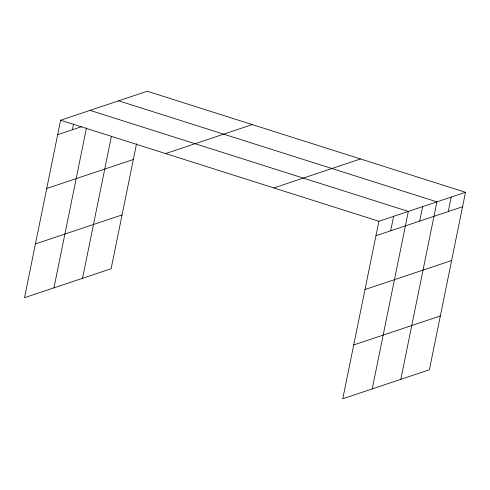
<?xml version="1.0" encoding="UTF-8"?>
<svg xmlns="http://www.w3.org/2000/svg" width="490" height="490" viewBox="0 0 490 490"><rect width="100%" height="100%" fill="white"/><g stroke="black" fill="none" stroke-linecap="round" stroke-linejoin="round"><path stroke-width="0.73" d="M465.5 192.288L378.88 221.278L342.773 398.756L429.393 369.766L465.5 192.288L147.227 91.244L60.607 120.234L24.5 297.712L111.12 268.722L136.532 143.803M72.391 129.758L73.567 123.976M53.949 287.857L86.51 127.817M82.534 278.289L111.444 136.183M390.665 230.802L393.605 216.353M372.222 388.895L408.329 211.423L90.056 110.379M419.685 221.088L422.625 206.639M400.808 379.334L436.915 201.856L118.641 100.811M448.27 211.527L451.21 197.072M57.667 134.689L81.505 126.708M46.722 188.485L133.341 159.495M165.638 153.578L252.258 124.589M35.445 243.91L122.065 214.926M273.849 187.933L360.469 158.944M375.94 235.733L462.56 206.743M364.995 289.529L451.615 260.539M353.719 344.954L440.339 315.964M60.607 120.234L378.88 221.278"/></g></svg>
